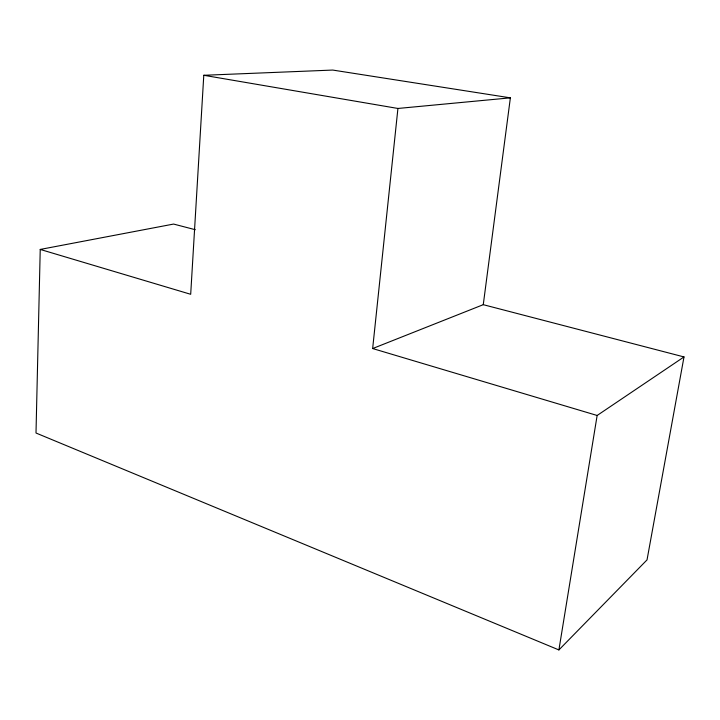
<?xml version="1.0" encoding="UTF-8"?>
<svg xmlns="http://www.w3.org/2000/svg" width="720" height="720" viewBox="0 0 720 720"><rect width="100%" height="100%" fill="white"/><g stroke="black" fill="none" stroke-linecap="round" stroke-linejoin="round"><path stroke-width="1.08" d="M195.291 229.716L173.601 224.064L40.23 249.435L36 433.017L558.9 649.935L647.028 559.89L684 356.931L483.264 304.677L372.654 348.543L397.926 108.459L510.372 97.848L483.264 304.677M510.372 97.848L332.721 70.065L203.787 75.285L190.692 294.291L40.23 249.435M558.9 649.935L597.141 415.476L684 356.931M203.787 75.285L397.926 108.459M372.654 348.543L597.141 415.476"/></g></svg>
